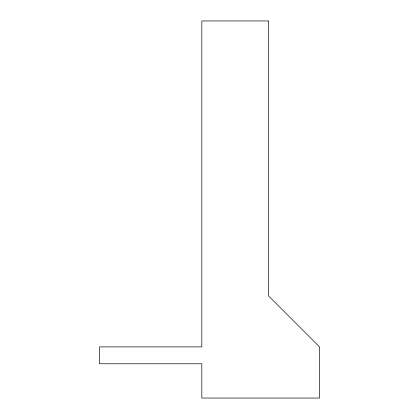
<?xml version="1.0" encoding="UTF-8"?>
<svg xmlns="http://www.w3.org/2000/svg" width="419" height="419" viewBox="0 0 419 419"><rect width="100%" height="100%" fill="white"/><g stroke="black" fill="none" stroke-linecap="round" stroke-linejoin="round"><path stroke-width="0.63" d="M268.343 20.95L201.827 20.95L201.827 346.885L99.492 346.885L99.492 363.771L201.827 363.771L201.827 398.05L319.508 398.05L319.508 346.885L268.343 295.714L268.343 20.95"/></g></svg>
